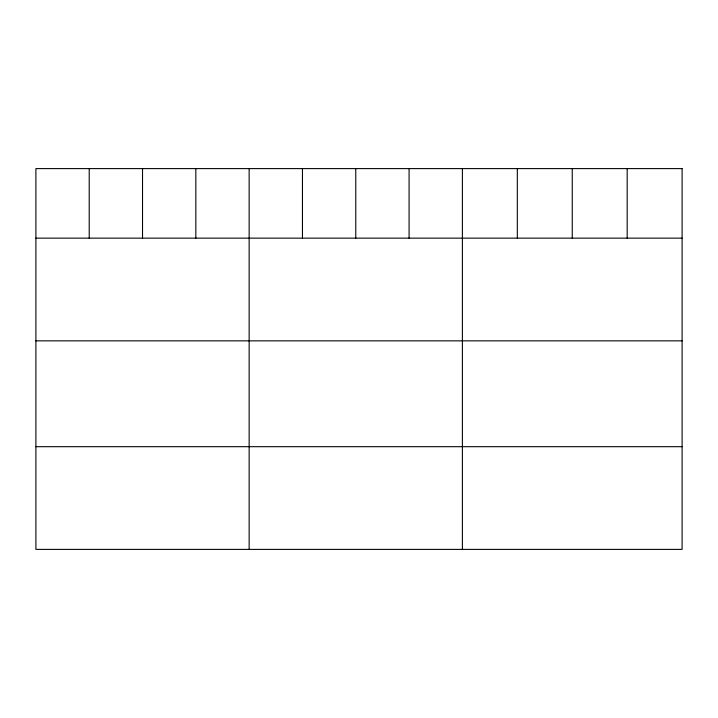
<?xml version="1.0" encoding="UTF-8"?>
<svg xmlns="http://www.w3.org/2000/svg" width="718" height="718" viewBox="0 0 718 718"><rect width="100%" height="100%" fill="white"/><g stroke="black" fill="none" stroke-linecap="round" stroke-linejoin="round"><path stroke-width="1.08" d="M35.9 238.143L682.1 238.143M35.9 340.853L682.1 340.853M35.9 446.686L682.1 446.686M627.173 168.604L627.173 238.143M572.246 168.604L572.246 238.143M517.319 168.604L517.319 238.143M462.392 168.604L462.392 549.396M409.08 168.604L409.08 238.143M355.769 168.604L355.769 238.143M302.457 168.604L302.457 238.143M249.146 168.604L249.146 549.396M195.834 168.604L195.834 238.143M142.523 168.604L142.523 238.143M89.212 168.604L89.212 238.143M682.1 168.604L35.9 168.604L35.9 549.396L682.1 549.396L682.1 168.604"/></g></svg>
